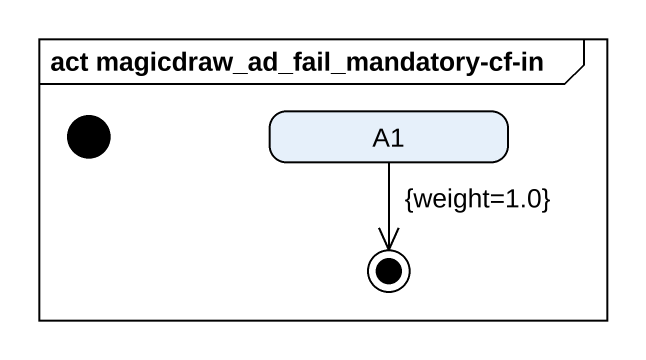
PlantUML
@startuml
mainframe act magicdraw_ad_fail_mandatory-cf-in
hide empty description
state initial1 <<start>>
state A1
A1 --> [*] : {weight=1.0}
@enduml
